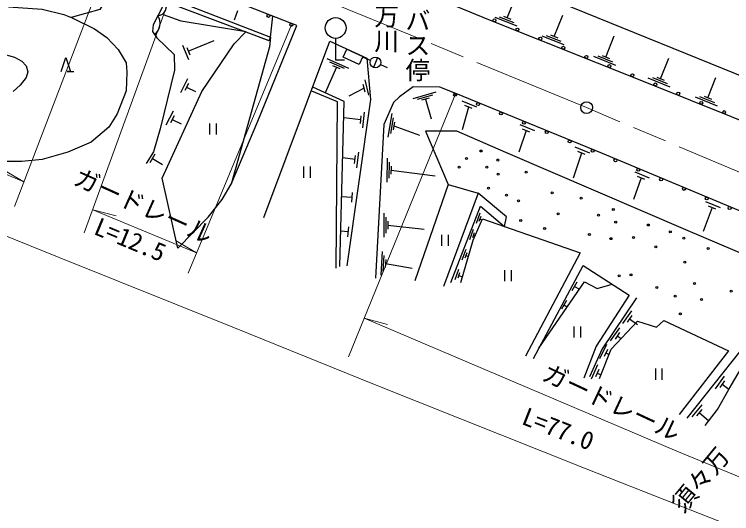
# Model space of a CAD drawing. Units: millimetres at full size, sheet at 1:1000; details may follow other scales. Extents: x 40000 to 680000, y 20000 to 380000.
# Drawn here: x 401318 to 473813, y 238545 to 288966 of the extents above; entities that cross this region are included whole.
import ezdxf
from ezdxf.enums import TextEntityAlignment as Align

# ---------------------------------------------------------------- set-up
doc = ezdxf.new("R2010")
doc.units = ezdxf.units.MM
doc.header["$LTSCALE"] = 1000
doc.linetypes.add('CHAIN', pattern=[18.5, 12, -1.5, 3.5, -1.5])
for name, color, linetype, lineweight in [('M-BGD', 7, 'Continuous', 25), ('M-BMK', 2, 'CHAIN', 13), ('M-BMK-SRVR', 3, 'Continuous', 25), ('M-STR-HTXT', 7, 'Continuous', 13)]:
    doc.layers.add(name, color=color, linetype=linetype, lineweight=lineweight)
doc.layers.add('M-BMK-HTXT', color=7, linetype='Continuous')
doc.styles.add('@ＭＳ ゴシック', font='')
doc.styles.add('ＭＳ ゴシック', font='')
doc.styles.get('@ＭＳ ゴシック').set_extended_font_data('@MS Gothic')
doc.styles.get('ＭＳ ゴシック').set_extended_font_data('MS Gothic')

msp = doc.modelspace()

# ---------------------------------------------------------------- linework, layer by layer
at = {"layer": 'M-BGD'}
for p, q in [((417886, 292562), (429300, 288067)), ((451140, 288621), (452021, 290836)), ((423887, 289321), (423528, 288388)), ((427196, 286654), (427458, 288792)), ((449878, 288693), (452108, 287806)), ((450323, 288731), (451810, 288140)), ((450769, 288769), (451512, 288474)), ((455886, 286735), (456746, 288899)), ((427058, 286300), (427196, 286654)), ((433789, 286542), (433789, 284368)), ((454623, 286807), (456853, 285920)), ((455068, 286845), (456555, 286254)), ((455514, 286883), (456258, 286588)), ((461107, 284660), (461950, 286781)), ((418315, 285870), (418926, 284391)), ((418895, 285252), (421517, 286343)), ((418742, 285622), (419047, 284883)), ((435127, 283511), (432925, 284465)), ((433789, 284368), (434679, 284368)), ((437309, 284323), (436619, 284616)), ((438030, 284613), (437600, 283601)), ((459844, 284732), (462075, 283845)), ((460290, 284770), (461777, 284179)), ((460735, 284808), (461479, 284512)), ((466616, 282467), (467451, 284543)), ((433867, 283621), (432746, 281032)), ((434680, 283487), (433212, 284123)), ((434234, 283462), (433500, 283780)), ((438321, 283892), (439011, 283598)), ((406659, 283180), (407326, 283180)), ((406992, 283180), (406659, 283180)), ((418811, 282464), (418104, 281028)), ((437155, 280805), (436774, 282359)), ((465354, 282544), (467580, 281648)), ((465799, 282580), (467284, 281983)), ((466245, 282616), (466987, 282318)), ((471396, 280545), (472223, 282601)), ((418906, 281979), (418553, 281262)), ((418730, 281620), (419627, 281178)), ((436675, 281503), (435130, 280712)), ((436771, 281115), (436580, 281892)), ((443906, 281125), (441602, 280450)), ((443578, 280820), (442042, 280371)), ((470133, 280622), (472360, 279726)), ((470579, 280658), (472064, 280061)), ((471025, 280694), (471767, 280396)), ((443250, 280516), (442482, 280291)), ((442866, 280403), (443444, 278432)), ((448058, 279586), (446576, 280190)), ((417372, 279196), (416644, 277772)), ((447211, 279608), (446570, 277302)), ((447582, 279457), (446841, 279759)), ((417460, 278711), (417096, 277998)), ((436335, 278328), (434612, 278515)), ((436292, 277930), (436378, 278726)), ((436547, 277508), (436720, 279099)), ((439477, 278945), (439068, 276581)), ((439606, 278517), (439333, 276941)), ((417278, 278354), (418169, 277899)), ((421043, 277938), (421043, 276820)), ((421709, 277938), (421709, 276820)), ((439735, 278089), (439598, 277301)), ((439667, 277695), (442263, 276762)), ((453906, 277204), (452424, 277807)), ((453059, 277225), (452294, 275052)), ((453429, 277074), (452688, 277376)), ((459470, 274937), (457988, 275540)), ((415524, 274856), (415027, 273988)), ((435945, 273477), (436149, 275064)), ((458623, 274958), (457809, 272419)), ((458993, 274807), (458253, 275109)), ((415276, 274422), (416308, 273804)), ((435749, 274301), (434504, 274461)), ((435698, 273905), (435800, 274698)), ((439001, 274433), (438972, 272033)), ((430553, 273588), (430553, 272470)), ((431220, 273588), (431220, 272470)), ((439197, 274030), (439177, 272430)), ((439392, 273628), (439382, 272828)), ((439387, 273228), (443847, 272644)), ((465521, 272419), (464045, 273036)), ((465044, 272294), (464306, 272602)), ((464675, 272448), (463898, 270284)), ((445147, 271800), (441783, 262045)), ((435464, 270485), (434399, 270551)), ((435433, 269986), (435495, 270984)), ((472687, 269424), (471211, 270041)), ((471841, 269453), (470948, 267041)), ((472210, 269298), (471472, 269607)), ((438663, 268882), (438663, 266482)), ((438863, 268482), (438863, 266882)), ((448368, 268890), (447978, 267840)), ((448469, 268559), (448274, 268034)), ((448371, 268297), (448583, 268218)), ((439063, 268082), (439063, 267282)), ((439063, 267682), (442741, 267265)), ((435072, 266999), (434306, 267057)), ((435034, 266500), (435110, 267497)), ((447702, 267246), (447312, 266196)), ((447803, 266916), (447608, 266391)), ((444485, 266712), (444485, 265594)), ((445151, 266712), (445151, 265594)), ((447706, 266653), (447883, 266588)), ((438499, 265029), (438352, 262634)), ((438674, 264618), (438576, 263021)), ((446935, 265207), (446545, 264157)), ((447036, 264877), (446841, 264352)), ((446939, 264614), (447210, 264513)), ((438849, 264207), (438801, 263408)), ((438825, 263807), (441519, 263340)), ((446221, 263192), (445831, 262142)), ((446322, 262861), (446127, 262336)), ((446224, 262599), (446600, 262459)), ((450851, 263133), (450851, 262015)), ((451517, 263133), (451517, 262015)), ((458153, 261920), (457676, 261041)), ((457915, 261481), (458425, 261204)), ((457114, 260053), (456623, 259182)), ((456869, 259617), (457204, 259428)), ((463706, 259039), (462784, 257731)), ((463725, 258545), (463264, 257892)), ((463494, 258219), (464312, 257642)), ((457871, 257456), (457871, 256338)), ((458538, 257456), (458538, 256338)), ((462466, 257319), (461550, 256007)), ((462487, 256826), (462029, 256170)), ((462258, 256498), (462646, 256227)), ((461176, 255613), (460469, 254178)), ((461272, 255129), (460918, 254411)), ((461095, 254770), (461419, 254610)), ((460263, 253584), (459604, 252126)), ((460375, 253103), (460045, 252374)), ((466104, 253191), (466104, 252073)), ((466771, 253191), (466771, 252073)), ((460210, 252739), (460613, 252557)), ((473073, 252434), (472133, 251139)), ((473085, 251941), (472615, 251293)), ((472850, 251617), (473544, 251113)), ((470799, 249546), (469786, 248308)), ((470783, 249053), (470276, 248434)), ((470529, 248743), (471520, 247932))]:
    msp.add_line(p, q, dxfattribs=at)
for points in [[(413043, 309408), (423321, 302415), (427488, 302158), (455239, 290719), (477844, 281521)], [(308036, 300230), (313238, 302191), (320414, 303366), (327928, 304305), (346154, 303970), (356737, 302339), (365620, 300740), (373601, 300117), (376126, 300685), (376471, 300363), (383534, 299664), (394040, 297781), (402845, 295858), (413544, 291971), (427196, 286654)], [(427058, 286300), (413302, 291502), (402739, 295493), (393966, 297408), (383459, 299209), (376438, 299899), (373635, 299299), (368873, 299733), (364526, 300050), (354013, 301942), (345661, 303208), (327896, 303425), (320396, 302564), (313529, 301422), (308422, 299273), (297621, 297232)], [(425580, 298137), (437306, 293366), (449418, 288364), (465552, 281952), (498576, 268673), (517041, 261160)], [(411587, 295378), (413131, 294639), (409950, 289461), (407058, 288655)], [(417692, 292477), (415353, 287893), (415289, 287227), (415714, 286600), (417475, 284920), (417512, 283333), (416061, 277404), (415370, 275087), (414645, 273920)], [(400735, 289743), (404129, 289505), (406308, 288961), (407172, 288609), (409420, 287501), (410665, 286619), (411810, 285404), (412624, 284059), (412692, 283121), (412628, 281252), (411705, 278928), (410860, 277589), (409079, 276072), (406730, 275058), (404139, 274304), (402086, 274121), (399210, 274110)], [(417837, 265343), (416247, 272430), (420275, 281190), (423547, 285995), (424708, 287189), (418179, 288264), (416398, 288913)], [(417837, 265343), (420903, 268484), (422334, 270270), (423234, 271830), (425918, 278183), (429865, 287835), (429375, 288055)], [(427196, 286654), (427109, 285688), (423234, 271830)], [(426544, 268461), (433215, 286248), (436932, 284546), (437308, 280364), (434927, 263578)], [(399859, 285061), (401321, 284658), (402059, 284245), (402529, 283782), (402687, 283154), (402522, 282600), (401900, 281808), (401203, 281180)], [(406053, 283180), (406523, 284618), (406992, 283180)], [(434210, 263491), (434656, 280161), (431476, 281612)], [(445923, 280984), (444335, 281616), (441618, 281632), (440242, 280642), (439623, 280071), (438674, 277828), (437820, 262316)], [(431335, 281235), (433949, 280171), (433795, 263319)], [(515011, 248465), (513404, 250621), (512369, 252938), (503954, 256925), (495568, 260389), (460777, 274931), (445923, 280984)], [(507078, 248105), (506066, 249950), (501724, 253497), (486604, 259806), (469412, 267094), (450983, 275020), (446039, 277172), (442888, 277182), (445147, 271800)], [(445147, 271800), (448205, 270895), (444692, 261472)], [(445443, 261889), (448431, 269601), (450851, 267550), (451064, 268535), (448205, 270895)], [(446426, 261876), (447698, 266156), (448627, 268321), (450851, 267550), (458508, 264880), (452979, 254444)], [(453777, 254217), (458796, 263589), (463472, 260616), (460115, 255472), (458885, 252239)], [(454330, 255250), (458932, 261941), (460224, 261268), (461730, 261723)], [(464200, 260345), (460731, 255181), (459458, 252347)], [(477113, 259045), (476959, 258654), (474733, 255064), (469278, 248182)], [(460463, 252177), (461630, 255149), (464307, 257986), (466206, 257386), (466953, 258063), (473500, 254982), (468519, 248556)], [(471131, 247431), (472390, 249050), (473567, 251154), (475615, 254652)]]:
    msp.add_lwpolyline(points, dxfattribs=at)
msp.add_lwpolyline([(434937, 285459), (436555, 284719), (436183, 283906), (434565, 284647)], close=True, dxfattribs=at)
for centre, radius in [((426998, 288812), 150), ((433789, 287592), 1050), ((429313, 287918), 150), ((449837, 288359), 150), ((452160, 287436), 150), ((454483, 286512), 150), ((456806, 285589), 150), ((437815, 284107), 550), ((459130, 284666), 150), ((461453, 283742), 150), ((463776, 282819), 150), ((466099, 281894), 150), ((445867, 280845), 150), ((468418, 280961), 150), ((448182, 279901), 150), ((470738, 280028), 150), ((450497, 278958), 150), ((473057, 279096), 150), ((452812, 278015), 150), ((455127, 277071), 150), ((457443, 276128), 150), ((448478, 275167), 100), ((459758, 275185), 150), ((447002, 274403), 100), ((450172, 274257), 100), ((462068, 274229), 150), ((446274, 273529), 100), ((449079, 273529), 100), ((464375, 273265), 150), ((450208, 272838), 100), ((453034, 273035), 100), ((466681, 272301), 150), ((449243, 271419), 100), ((468988, 271337), 150), ((451046, 270709), 100), ((455675, 270943), 100), ((458592, 270392), 100), ((471294, 270373), 150), ((452269, 270142), 100), ((461855, 269260), 100), ((473601, 269408), 150), ((452491, 268136), 100), ((456279, 268809), 100), ((460361, 268678), 100), ((462091, 267968), 100), ((465393, 267694), 100), ((454913, 267335), 100), ((459432, 266731), 100), ((467615, 267003), 100), ((461618, 266313), 100), ((463881, 266439), 100), ((468981, 266366), 100), ((466148, 265484), 100), ((471428, 265334), 100), ((469088, 263953), 100), ((462443, 262572), 100), ((463640, 262671), 100), ((470046, 261793), 100), ((466252, 261385), 100), ((473768, 261014), 100), ((468096, 260518), 100), ((470755, 260164), 100), ((468627, 258712), 100)]:
    msp.add_circle(centre, radius, dxfattribs=at)
for centre, radius, start, end in [((415746, 289785), 950, 275.38116, 30.55381), ((414569, 288067), 1484, 308.95528, 31.38882)]:
    msp.add_arc(centre, radius, start, end, dxfattribs=at)
at = {"layer": 'M-BMK'}
msp.add_lwpolyline([(552198, 242709), (530539, 249995), (515741, 255839), (479562, 270919), (459157, 279549), (421058, 295216), (407022, 301490), (400852, 304021), (392742, 307192), (386153, 309398), (380419, 311114), (374825, 312595), (368279, 313859), (365741, 314336), (354282, 315989), (343855, 316537), (333156, 316434), (324443, 315735), (312547, 314097), (301791, 311707)], dxfattribs=at)
at = {"layer": 'M-BMK-SRVR'}
msp.add_circle((459157, 279549), 600, dxfattribs=at)
at = {"layer": 'M-STR-HTXT'}
for p, q in [((401331, 269578), (411325, 295642)), ((408386, 266899), (416825, 290087)), ((418875, 262814), (429313, 287918)), ((435078, 254367), (445936, 281016)), ((402281, 272055), (400169, 273307)), ((409237, 269236), (419731, 264873)), ((409237, 269236), (411613, 268618)), ((419731, 264873), (417617, 266121)), ((436673, 258280), (439044, 257644))]:
    msp.add_line(p, q, dxfattribs=at)
for points in [[(402281, 272055), (394665, 275236), (389732, 277084), (380073, 280176), (375657, 281301), (370487, 282472), (362626, 283964), (357176, 284676), (351533, 285214), (342919, 285729), (337721, 285748), (332422, 285506), (324349, 284942), (319492, 284384), (314422, 283657), (309368, 282613), (300803, 280390), (292253, 277737), (277766, 273639), (264717, 269956), (257821, 268035)], [(259017, 261529), (275169, 266053), (291880, 270863), (303113, 274146), (310005, 276148), (316048, 277282), (322011, 278111), (329098, 278849), (335211, 279207), (344057, 279228), (351151, 278889), (358711, 278038), (367398, 276811), (375288, 275057), (382464, 273187), (389677, 270733), (396666, 268126), (405861, 264408), (423561, 257314), (437719, 251585), (459122, 243056), (477415, 235852), (499910, 227045)], [(505537, 229418), (495570, 233540), (477601, 241013), (468272, 244848), (436673, 258280)]]:
    msp.add_lwpolyline(points, dxfattribs=at)

# ---------------------------------------------------------------- texts
at = {"layer": 'M-BMK-HTXT'}
for s, rotation, style, p in [('須々万川', 270, '@ＭＳ ゴシック', (437448, 295045)), ('バス停', 270, '@ＭＳ ゴシック', (440602, 289609)), ('須々万', 50.332, 'ＭＳ ゴシック', (469371, 238157))]:
    msp.add_text(s, height=1833, rotation=rotation, dxfattribs=dict(at, style=style)).set_placement(p, align=Align.BOTTOM_LEFT)
at = {"layer": 'M-STR-HTXT', "style": 'ＭＳ ゴシック'}
for s, rotation, p in [('ガードレール', 335.807, (406935, 271355)), ('L=12.5', 337.435, (409016, 266307)), ('ガードレール', 335.031, (454274, 251624)), ('L=77.0', 338.607, (452273, 247115))]:
    msp.add_text(s, height=1833, rotation=rotation, dxfattribs=at).set_placement(p, align=Align.BOTTOM_LEFT)

doc.saveas('drawing.dxf')
